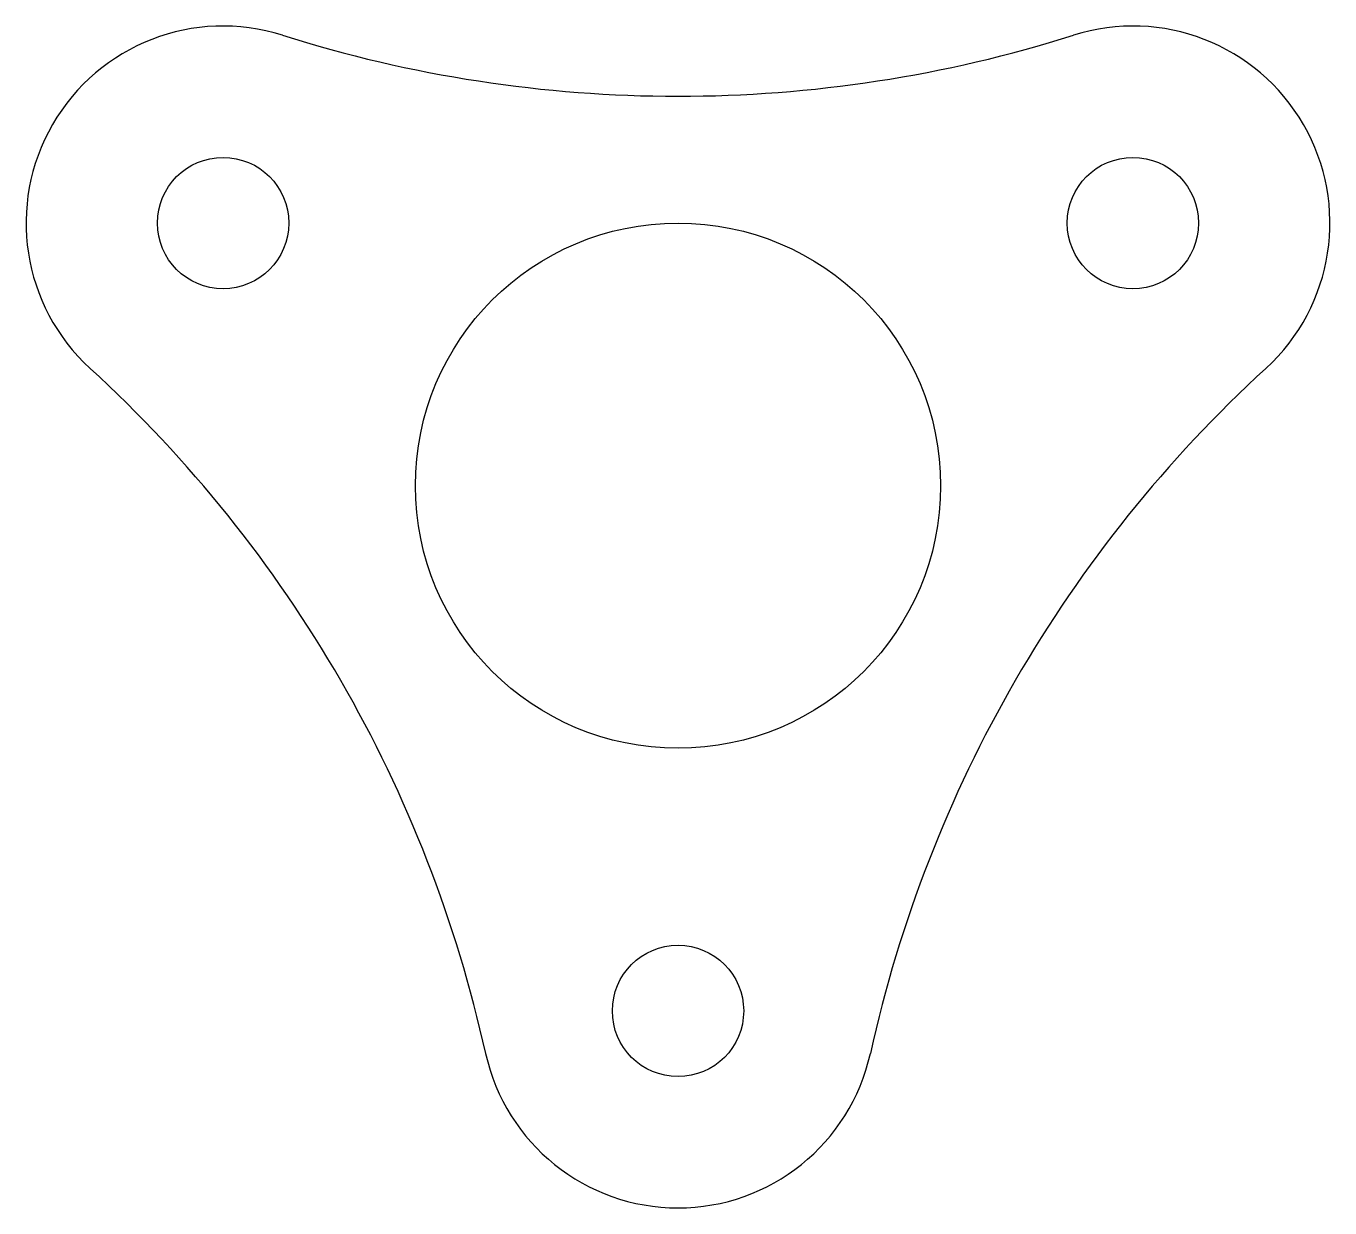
# Model space of a CAD drawing. Header units: millimetres. Extents: x 2858 to 2887.7, y 1193.3 to 1220.3.
import ezdxf

# ---------------------------------------------------------------- set-up
doc = ezdxf.new("R2010")
doc.units = ezdxf.units.MM

msp = doc.modelspace()

# ---------------------------------------------------------------- linework, layer by layer
for centre, radius in [((2862.459, 1215.774), 1.5), ((2883.243, 1215.774), 1.5), ((2872.851, 1209.774), 6), ((2872.851, 1197.774), 1.5)]:
    msp.add_circle(centre, radius)
for centre, radius, start, end in [((2862.459, 1215.774), 4.5, 72.4687, 227.5313), ((2872.851, 1248.671), 30, 252.4687, 287.5313), ((2883.243, 1215.774), 4.5, 312.4687, 107.5313), ((2839.165, 1190.325), 30, 12.4687, 47.5313), ((2906.537, 1190.325), 30, 132.4687, 167.5313), ((2872.851, 1197.774), 4.5, 192.4687, 347.5313)]:
    msp.add_arc(centre, radius, start, end)

doc.saveas('drawing.dxf')
